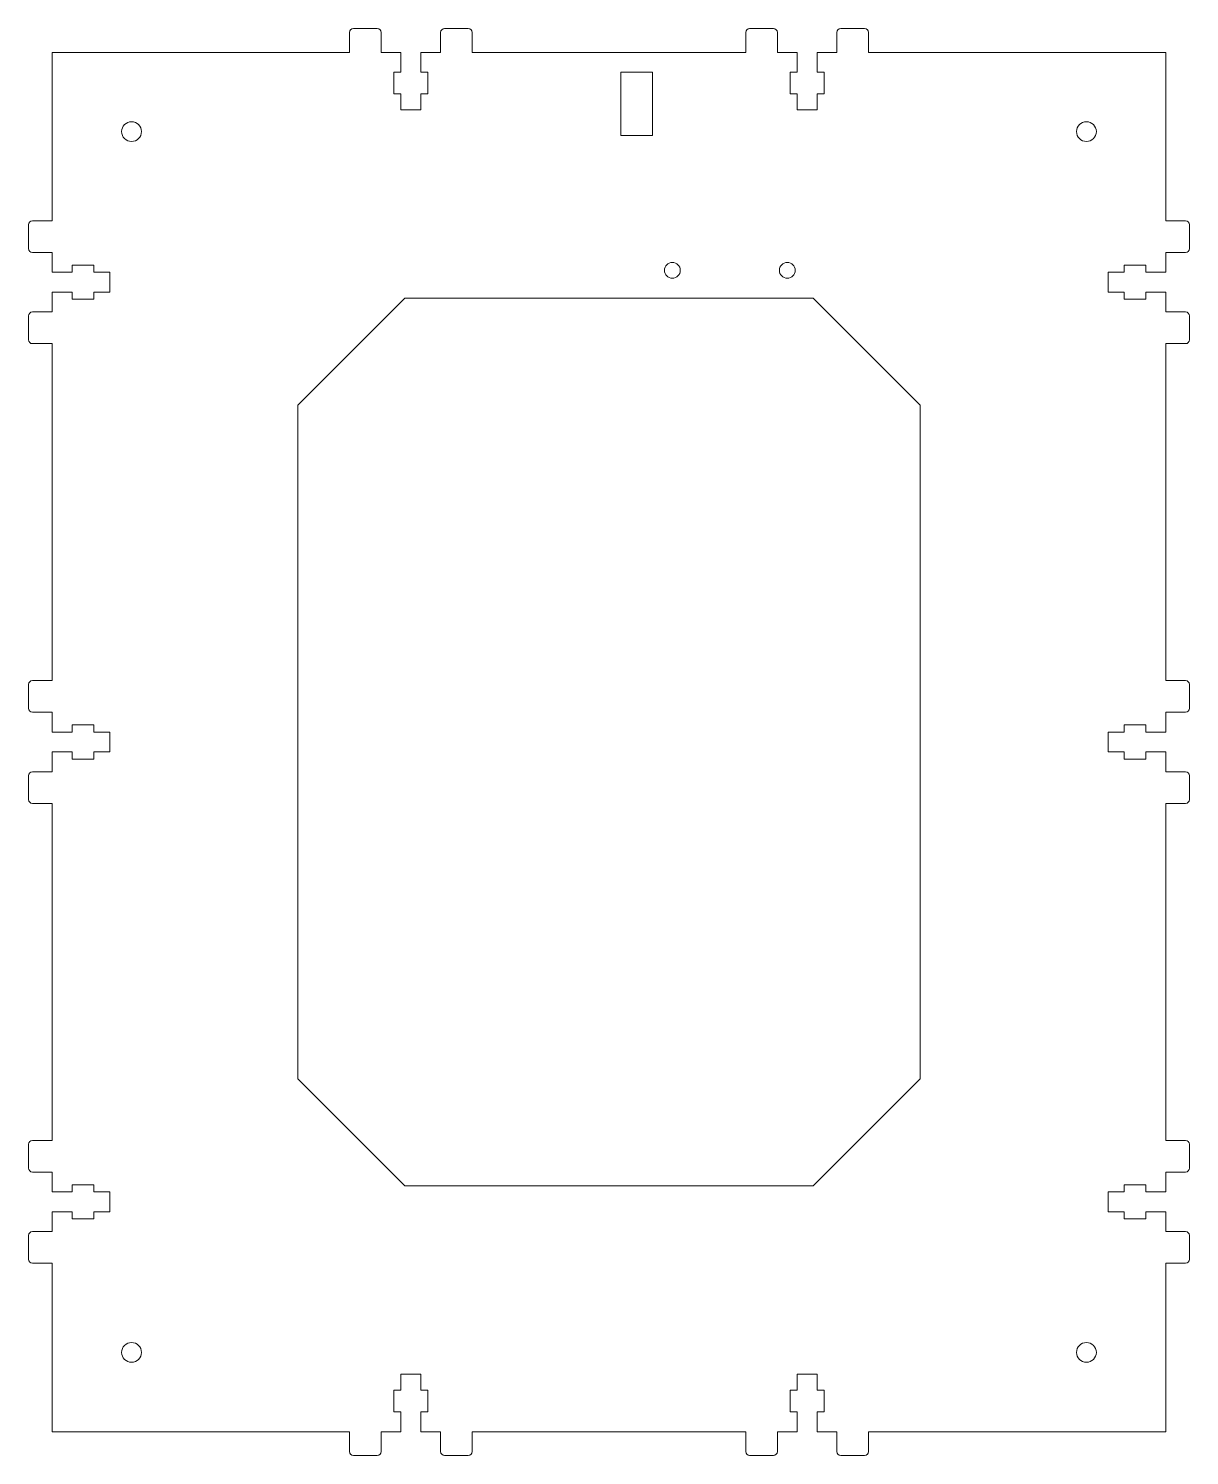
# Model space of a CAD drawing. Header units: millimetres. Extents: x 14 to 307, y 10 to 370.
import ezdxf

# ---------------------------------------------------------------- set-up
doc = ezdxf.new("R2010")
doc.units = ezdxf.units.MM

msp = doc.modelspace()

# ---------------------------------------------------------------- linework, layer by layer
at = {"color": 7, "linetype": 'Continuous', "lineweight": 15}
for p, q in [((94.54, 364.27), (94.54, 369.27)), ((95.54, 370.27), (101.54, 370.27)), ((102.54, 369.27), (102.54, 364.27)), ((117.54, 369.27), (117.54, 364.27)), ((124.54, 370.27), (118.54, 370.27)), ((125.54, 364.27), (125.54, 369.27)), ((194.54, 364.27), (194.54, 369.27)), ((195.54, 370.27), (201.54, 370.27)), ((202.54, 369.27), (202.54, 364.27)), ((217.54, 369.27), (217.54, 364.27)), ((224.54, 370.27), (218.54, 370.27)), ((225.54, 364.27), (225.54, 369.27)), ((19.54, 364.27), (19.54, 321.77)), ((94.54, 364.27), (19.54, 364.27)), ((107.54, 364.27), (102.54, 364.27)), ((107.54, 364.27), (107.54, 359.27)), ((112.54, 364.27), (112.54, 359.27)), ((117.54, 364.27), (112.54, 364.27)), ((194.54, 364.27), (125.54, 364.27)), ((202.54, 364.27), (207.54, 364.27)), ((207.54, 364.27), (207.54, 359.27)), ((212.54, 364.27), (212.54, 359.27)), ((212.54, 364.27), (217.54, 364.27)), ((225.54, 364.27), (300.54, 364.27)), ((300.54, 364.27), (300.54, 321.77)), ((107.54, 359.27), (105.74, 359.27)), ((105.74, 359.27), (105.74, 353.77)), ((112.54, 359.27), (114.34, 359.27)), ((114.34, 359.27), (114.34, 353.77)), ((163.04, 359.27), (171.04, 359.27)), ((163.04, 343.27), (163.04, 359.27)), ((171.04, 359.27), (171.04, 343.27)), ((207.54, 359.27), (205.74, 359.27)), ((205.74, 359.27), (205.74, 353.77)), ((212.54, 359.27), (214.34, 359.27)), ((214.34, 359.27), (214.34, 353.77)), ((105.74, 353.77), (107.54, 353.77)), ((107.54, 353.77), (107.54, 349.77)), ((112.54, 353.77), (112.54, 349.77)), ((114.34, 353.77), (112.54, 353.77)), ((205.74, 353.77), (207.54, 353.77)), ((207.54, 353.77), (207.54, 349.77)), ((212.54, 353.77), (212.54, 349.77)), ((214.34, 353.77), (212.54, 353.77)), ((107.54, 349.77), (112.54, 349.77)), ((212.54, 349.77), (207.54, 349.77)), ((171.04, 343.27), (163.04, 343.27)), ((13.54, 320.77), (13.54, 314.77)), ((19.54, 321.77), (14.54, 321.77)), ((300.54, 321.77), (305.54, 321.77)), ((306.54, 320.77), (306.54, 314.77)), ((14.54, 313.77), (19.54, 313.77)), ((19.54, 313.77), (19.54, 308.77)), ((305.54, 313.77), (300.54, 313.77)), ((300.54, 313.77), (300.54, 308.77)), ((24.54, 310.57), (30.04, 310.57)), ((24.54, 308.77), (24.54, 310.57)), ((30.04, 310.57), (30.04, 308.77)), ((295.54, 310.57), (290.04, 310.57)), ((290.04, 310.57), (290.04, 308.77)), ((295.54, 308.77), (295.54, 310.57)), ((19.54, 308.77), (24.54, 308.77)), ((30.04, 308.77), (34.04, 308.77)), ((34.04, 303.77), (34.04, 308.77)), ((290.04, 308.77), (286.04, 308.77)), ((286.04, 303.77), (286.04, 308.77)), ((300.54, 308.77), (295.54, 308.77)), ((19.54, 303.77), (19.54, 298.77)), ((19.54, 303.77), (24.54, 303.77)), ((24.54, 303.77), (24.54, 301.97)), ((30.04, 301.97), (30.04, 303.77)), ((30.04, 303.77), (34.04, 303.77)), ((290.04, 303.77), (286.04, 303.77)), ((290.04, 301.97), (290.04, 303.77)), ((295.54, 303.77), (295.54, 301.97)), ((300.54, 303.77), (295.54, 303.77)), ((300.54, 303.77), (300.54, 298.77)), ((24.54, 301.97), (30.04, 301.97)), ((81.54, 275.27), (108.54, 302.27)), ((108.54, 302.27), (211.54, 302.27)), ((238.54, 275.27), (211.54, 302.27)), ((295.54, 301.97), (290.04, 301.97)), ((13.54, 291.77), (13.54, 297.77)), ((14.54, 298.77), (19.54, 298.77)), ((305.54, 298.77), (300.54, 298.77)), ((306.54, 291.77), (306.54, 297.77)), ((19.54, 290.77), (14.54, 290.77)), ((19.54, 290.77), (19.54, 205.77)), ((300.54, 290.77), (305.54, 290.77)), ((300.54, 290.77), (300.54, 205.77)), ((81.54, 105.27), (81.54, 275.27)), ((238.54, 105.27), (238.54, 275.27)), ((19.54, 205.77), (14.54, 205.77)), ((300.54, 205.77), (305.54, 205.77)), ((13.54, 204.77), (13.54, 198.77)), ((306.54, 204.77), (306.54, 198.77)), ((14.54, 197.77), (19.54, 197.77)), ((19.54, 197.77), (19.54, 192.77)), ((24.54, 194.57), (30.04, 194.57)), ((24.54, 192.77), (24.54, 194.57)), ((30.04, 194.57), (30.04, 192.77)), ((295.54, 194.57), (290.04, 194.57)), ((290.04, 194.57), (290.04, 192.77)), ((295.54, 192.77), (295.54, 194.57)), ((305.54, 197.77), (300.54, 197.77)), ((300.54, 197.77), (300.54, 192.77)), ((19.54, 192.77), (24.54, 192.77)), ((30.04, 192.77), (34.04, 192.77)), ((34.04, 187.77), (34.04, 192.77)), ((290.04, 192.77), (286.04, 192.77)), ((286.04, 187.77), (286.04, 192.77)), ((300.54, 192.77), (295.54, 192.77)), ((19.54, 187.77), (19.54, 182.77)), ((19.54, 187.77), (24.54, 187.77)), ((24.54, 187.77), (24.54, 185.97)), ((30.04, 185.97), (30.04, 187.77)), ((30.04, 187.77), (34.04, 187.77)), ((290.04, 187.77), (286.04, 187.77)), ((290.04, 185.97), (290.04, 187.77)), ((295.54, 187.77), (295.54, 185.97)), ((300.54, 187.77), (295.54, 187.77)), ((300.54, 187.77), (300.54, 182.77)), ((24.54, 185.97), (30.04, 185.97)), ((295.54, 185.97), (290.04, 185.97)), ((13.54, 175.77), (13.54, 181.77)), ((14.54, 182.77), (19.54, 182.77)), ((305.54, 182.77), (300.54, 182.77)), ((306.54, 175.77), (306.54, 181.77)), ((19.54, 174.77), (14.54, 174.77)), ((19.54, 174.77), (19.54, 89.77)), ((300.54, 174.77), (305.54, 174.77)), ((300.54, 174.77), (300.54, 89.77)), ((81.54, 105.27), (108.54, 78.27)), ((238.54, 105.27), (211.54, 78.27)), ((13.54, 88.77), (13.54, 82.77)), ((19.54, 89.77), (14.54, 89.77)), ((300.54, 89.77), (305.54, 89.77)), ((306.54, 88.77), (306.54, 82.77)), ((14.54, 81.77), (19.54, 81.77)), ((19.54, 76.77), (19.54, 81.77)), ((305.54, 81.77), (300.54, 81.77)), ((300.54, 76.77), (300.54, 81.77)), ((19.54, 76.77), (24.54, 76.77)), ((24.54, 78.57), (30.04, 78.57)), ((24.54, 76.77), (24.54, 78.57)), ((30.04, 78.57), (30.04, 76.77)), ((30.04, 76.77), (34.04, 76.77)), ((34.04, 76.77), (34.04, 71.77)), ((108.54, 78.27), (211.54, 78.27)), ((290.04, 76.77), (286.04, 76.77)), ((286.04, 76.77), (286.04, 71.77)), ((295.54, 78.57), (290.04, 78.57)), ((290.04, 78.57), (290.04, 76.77)), ((295.54, 76.77), (295.54, 78.57)), ((300.54, 76.77), (295.54, 76.77)), ((19.54, 66.77), (19.54, 71.77)), ((19.54, 71.77), (24.54, 71.77)), ((24.54, 71.77), (24.54, 69.97)), ((24.54, 69.97), (30.04, 69.97)), ((30.04, 69.97), (30.04, 71.77)), ((30.04, 71.77), (34.04, 71.77)), ((290.04, 71.77), (286.04, 71.77)), ((290.04, 69.97), (290.04, 71.77)), ((295.54, 69.97), (290.04, 69.97)), ((295.54, 71.77), (295.54, 69.97)), ((300.54, 71.77), (295.54, 71.77)), ((300.54, 66.77), (300.54, 71.77)), ((13.54, 59.77), (13.54, 65.77)), ((14.54, 66.77), (19.54, 66.77)), ((305.54, 66.77), (300.54, 66.77)), ((306.54, 59.77), (306.54, 65.77)), ((19.54, 58.77), (14.54, 58.77)), ((19.54, 16.27), (19.54, 58.77)), ((300.54, 58.77), (305.54, 58.77)), ((300.54, 16.27), (300.54, 58.77)), ((107.54, 30.77), (112.54, 30.77)), ((107.54, 26.77), (107.54, 30.77)), ((112.54, 26.77), (112.54, 30.77)), ((212.54, 30.77), (207.54, 30.77)), ((207.54, 26.77), (207.54, 30.77)), ((212.54, 26.77), (212.54, 30.77)), ((105.74, 26.77), (107.54, 26.77)), ((105.74, 21.27), (105.74, 26.77)), ((114.34, 26.77), (112.54, 26.77)), ((114.34, 21.27), (114.34, 26.77)), ((205.74, 26.77), (207.54, 26.77)), ((205.74, 21.27), (205.74, 26.77)), ((214.34, 26.77), (212.54, 26.77)), ((214.34, 21.27), (214.34, 26.77)), ((107.54, 21.27), (105.74, 21.27)), ((107.54, 16.27), (107.54, 21.27)), ((112.54, 16.27), (112.54, 21.27)), ((112.54, 21.27), (114.34, 21.27)), ((207.54, 21.27), (205.74, 21.27)), ((207.54, 16.27), (207.54, 21.27)), ((212.54, 16.27), (212.54, 21.27)), ((212.54, 21.27), (214.34, 21.27)), ((94.54, 16.27), (19.54, 16.27)), ((94.54, 16.27), (94.54, 11.27)), ((102.54, 11.27), (102.54, 16.27)), ((107.54, 16.27), (102.54, 16.27)), ((117.54, 16.27), (112.54, 16.27)), ((117.54, 11.27), (117.54, 16.27)), ((194.54, 16.27), (125.54, 16.27)), ((125.54, 16.27), (125.54, 11.27)), ((194.54, 16.27), (194.54, 11.27)), ((202.54, 16.27), (207.54, 16.27)), ((202.54, 11.27), (202.54, 16.27)), ((212.54, 16.27), (217.54, 16.27)), ((217.54, 11.27), (217.54, 16.27)), ((225.54, 16.27), (300.54, 16.27)), ((225.54, 16.27), (225.54, 11.27)), ((95.54, 10.27), (101.54, 10.27)), ((124.54, 10.27), (118.54, 10.27)), ((195.54, 10.27), (201.54, 10.27)), ((224.54, 10.27), (218.54, 10.27))]:
    msp.add_line(p, q, dxfattribs=at)
for centre, radius in [((39.54, 344.27), 2.5), ((280.54, 344.27), 2.5), ((176.04, 309.27), 2), ((205.04, 309.27), 2), ((39.54, 36.27), 2.5), ((280.54, 36.27), 2.5)]:
    msp.add_circle(centre, radius, dxfattribs=at)
for centre, start, end in [((95.54, 369.27), 90, 180), ((101.54, 369.27), 0, 90), ((118.54, 369.27), 90, 180), ((124.54, 369.27), 0, 90), ((195.54, 369.27), 90, 180), ((201.54, 369.27), 0, 90), ((218.54, 369.27), 90, 180), ((224.54, 369.27), 0, 90), ((14.54, 320.77), 90, 180), ((305.54, 320.77), 0, 90), ((14.54, 314.77), 180, 270), ((305.54, 314.77), 270, 0), ((14.54, 297.77), 90, 180), ((305.54, 297.77), 0, 90), ((14.54, 291.77), 180, 270), ((305.54, 291.77), 270, 0), ((14.54, 204.77), 90, 180), ((305.54, 204.77), 0, 90), ((14.54, 198.77), 180, 270), ((305.54, 198.77), 270, 0), ((14.54, 181.77), 90, 180), ((305.54, 181.77), 0, 90), ((14.54, 175.77), 180, 270), ((305.54, 175.77), 270, 0), ((14.54, 88.77), 90, 180), ((305.54, 88.77), 0, 90), ((14.54, 82.77), 180, 270), ((305.54, 82.77), 270, 0), ((14.54, 65.77), 90, 180), ((305.54, 65.77), 0, 90), ((14.54, 59.77), 180, 270), ((305.54, 59.77), 270, 0), ((95.54, 11.27), 180, 270), ((101.54, 11.27), 270, 0), ((118.54, 11.27), 180, 270), ((124.54, 11.27), 270, 0), ((195.54, 11.27), 180, 270), ((201.54, 11.27), 270, 0), ((218.54, 11.27), 180, 270), ((224.54, 11.27), 270, 0)]:
    msp.add_arc(centre, 1, start, end, dxfattribs=at)

doc.saveas('drawing.dxf')
